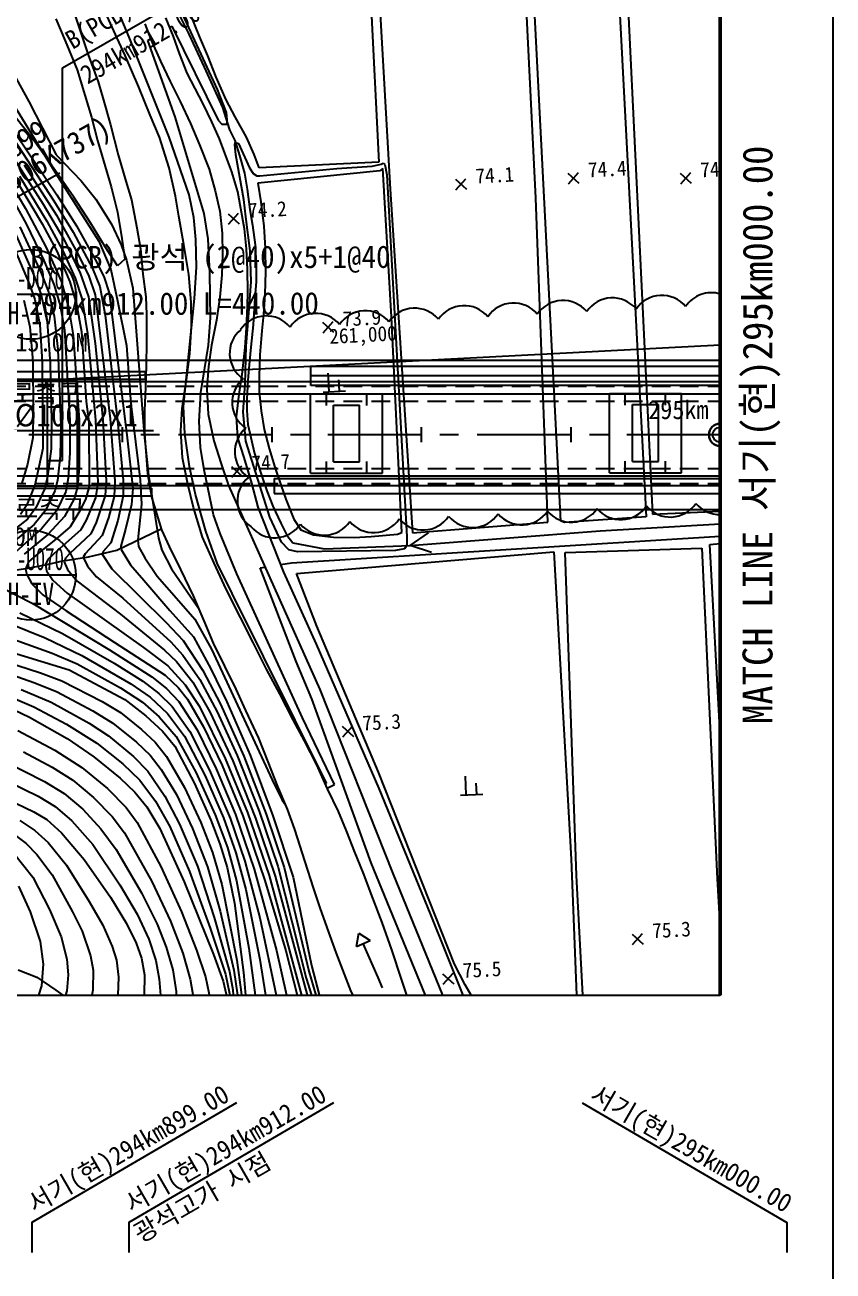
# Model space of a CAD drawing. Header units: millimetres. Extents: x 11366 to 12162, y 1103 to 1810.
# Drawn here: x 12053.8 to 12161.9, y 1362.4 to 1529.1 of the extents above; entities that cross this region are included whole.
import ezdxf
from ezdxf.enums import TextEntityAlignment as Align
from ezdxf.xclip import XClip

# ---------------------------------------------------------------- set-up
doc = ezdxf.new("R2010")
doc.units = ezdxf.units.MM
doc.header["$LTSCALE"] = 10
doc.header["$MEASUREMENT"] = 0
doc.header["$XCLIPFRAME"] = 2
for name, pattern in [('A-CENTR01', [2, 1.25, -0.25, 0.25, -0.25]), ('CENTER', [2, 1.25, -0.25, 0.25, -0.25]), ('HIDDEN', [0.375, 0.25, -0.125])]:
    doc.linetypes.add(name, pattern=pattern)
for name, color, linetype in [('TN-MACL', 6, 'A-CENTR01'), ('TZ-BASE', 253, 'Continuous'), ('TZ-CABL', 4, 'Continuous'), ('TZ-LEAL', 1, 'Continuous'), ('TZ-LEAT', 3, 'Continuous')]:
    doc.layers.add(name, color=color, linetype=linetype)
doc.layers.add('TX-PAPR', color=2, linetype='Continuous', plot=False)
doc.styles.add('GHS', font='GulimChe.ttf')
doc.styles.add('GR', font='GulimChe.ttf')
doc.styles.add('HANA', font='GulimChe.ttf')
doc.styles.get("Standard").update_dxf_attribs({"font": 'GulimChe.ttf'})
doc.styles.add('굴림체', font='GulimChe.ttf')
doc.linetypes.add('ZIGZAG', pattern='A,0.0001,-0.2,[131,ltypeshp.shx,S=0.2,R=0,X=-0.2,Y=0],-0.4,[131,ltypeshp.shx,S=0.2,R=180,X=0.2,Y=0],-0.2', length=0.8001)
doc.dimstyles.get("Standard").update_dxf_attribs({"dimtxt": 0.18, "dimasz": 0.18, "dimexe": 0.18, "dimexo": 0.0625, "dimgap": 0.09, "dimtad": 0, "dimtih": 1, "dimtoh": 1, "dimdec": 4, "dimzin": 0, "dimdsep": 46, "dimtxsty": 'Standard', "dimcen": 0.09, "dimadec": 0, "dimazin": 0, "dimtfac": 1, "dimtdec": 4, "dimtofl": 0, "dimtmove": 0, "dimatfit": 3, "dimfxl": 0, "dimtolj": 1, "dimtzin": 0, "dimarcsym": 0})

# ---------------------------------------------------------------- blocks, each defined once
blk = doc.blocks.new('JD-FFCG5FXDGD4XFS')
at = {"layer": 'TZ-BASE'}
for p, q in [((675.34, 31.64, 73.86), (672.52, 88.68, 73.86)), ((678.69, -11.54, 73.99), (673.48, 88.75, 73.99)), ((684.86, 89.2, 73.99), (690.09, -11, 73.99)), ((686.12, 89.52, 73.99), (690.92, -10.63, 73.99)), ((651.77, 86.87, 73.74), (654.32, 36.48, 73.74)), ((652.75, 88.03, 73.86), (655.83, 32.85, 73.86)), ((612, 49.09), (653.67, 73.15)), ((593.22, 70.36, 73), (607.51, 44.61, 73)), ((590.71, 62.18, 76), (610.85, 31.31, 76)), ((619.32, 53.05, 66.03), (617.29, 57.47, 66.03)), ((620.93, 53.2, 73), (618.91, 57.98, 73)), ((632.74, 46.22, 74), (627.8, 56.89, 74)), ((611.09, 55.64, 72.16), (612.36, 52.7, 72.16)), ((613.64, 56.2, 74.94), (615.45, 50.85, 74.94)), ((626.85, 53.28, 74.61), (625.83, 55.79, 74.61)), ((627.57, 56.27), (628.9, 53.59)), ((630.39, 53.18, 73.74), (629.13, 56.29, 73.74)), ((623.01, 55, 76.87), (623.82, 52.91, 76.87)), ((626.34, 54.53, 74), (626.61, 54.69, 74)), ((626.61, 54.69, 74), (632.82, 42.08, 74)), ((628.9, 53.59), (630.97, 49.18)), ((600.6, 52.08, 74), (611, 35.11, 74)), ((612.36, 52.7, 72.16), (613.97, 48.82, 72.16)), ((620.4, 50.77, 66.03), (619.32, 53.05, 66.03)), ((626.26, 39.82, 73), (620.93, 53.2, 73)), ((623.41, 52.76, 74), (623.79, 52.99, 74)), ((627.06, 42.56, 74), (623.41, 52.76, 74)), ((623.82, 52.91, 76.87), (625.11, 50.01, 76.87)), ((627.64, 51, 74.61), (626.85, 53.28, 74.61)), ((631.45, 50.69, 73.74), (630.39, 53.18, 73.74)), ((615.45, 50.85, 74.94), (616.79, 47.21, 74.94)), ((622.21, 46.5, 66.03), (620.4, 50.77, 66.03)), ((628.69, 48.39, 74.61), (627.64, 51, 74.61)), ((632.55, 47.83, 73.74), (631.45, 50.69, 73.74)), ((600.04, 48.67, 75), (611.22, 32.11, 75)), ((612, 0), (612, 49.09)), ((613.97, 48.82, 72.16), (615.86, 42.5, 72.16)), ((625.11, 50.01, 76.87), (626.39, 47.25, 76.87)), ((630.83, 44.27, 74.61), (628.69, 48.39, 74.61)), ((630.97, 49.18), (632.28, 46.24)), ((616.79, 47.21, 74.94), (617.5, 44.78, 74.94)), ((626.39, 47.25, 76.87), (627.76, 44.58, 76.87)), ((633.92, 44.81, 73.74), (632.55, 47.83, 73.74)), ((623.74, 42.75, 66.03), (622.21, 46.5, 66.03)), ((632.28, 46.24), (633.4, 43.81)), ((633.96, 43.13, 74), (632.74, 46.22, 74)), ((607.51, 44.61, 73), (611.14, 37.48, 73)), ((617.5, 44.78, 74.94), (618.41, 41.46, 74.94)), ((627.76, 44.58, 76.87), (629.11, 41.65, 76.87)), ((631.99, 41.88, 74.61), (630.83, 44.27, 74.61)), ((633.4, 43.81), (634.33, 40.81)), ((635.08, 42.55, 73.74), (633.92, 44.81, 73.74)), ((608.09, 39.49, 72.16), (605.85, 42.33, 72.16)), ((615.86, 42.5, 72.16), (616.67, 39.39, 72.16)), ((624.99, 39.81, 66.03), (623.74, 42.75, 66.03)), ((630.95, 29.63, 74), (627.06, 42.56, 74)), ((632.99, 39.62, 74.61), (631.99, 41.88, 74.61)), ((632.82, 42.08, 74), (633.34, 41.55, 74)), ((634.01, 42.15, 74), (633.96, 43.13, 74)), ((633.97, 41.58, 74), (634.03, 41.8, 74)), ((634.03, 41.8, 74), (634.01, 42.15, 74)), ((636.61, 39.81, 73.74), (635.08, 42.55, 73.74)), ((618.41, 41.46, 74.94), (619.47, 37.44, 74.94)), ((629.11, 41.65, 76.87), (630.35, 38.79, 76.87)), ((633.34, 41.55, 74), (633.69, 41.57, 74)), ((633.69, 41.57, 74), (633.97, 41.58, 74)), ((634.33, 40.81), (635.06, 39.38)), ((603.94, 39.42, 78), (609.41, 30.87, 78)), ((611.06, 35.33, 72.16), (608.09, 39.49, 72.16)), ((616.67, 39.39, 72.16), (618.5, 33.17, 72.16)), ((626.27, 35.7, 66.03), (624.99, 39.81, 66.03)), ((628.94, 32.1, 73), (626.26, 39.82, 73)), ((630.35, 38.79, 76.87), (631.62, 35.54, 76.87)), ((633.73, 37.68, 74.61), (632.99, 39.62, 74.61)), ((635.05, 38.82, 74), (635.12, 39.13, 74)), ((635.17, 37.45, 74), (635.05, 38.82, 74)), ((635.06, 39.38), (635.7, 37.39)), ((635.12, 39.13, 74), (635.53, 38.99, 74)), ((635.53, 38.99, 74), (637.04, 35.7, 74)), ((637.63, 37.49, 73.74), (636.61, 39.81, 73.74)), ((602.3, 38.21, 81), (607.04, 30.26, 81)), ((611.14, 37.48, 73), (614.51, 33.99, 73)), ((619.47, 37.44, 74.94), (620.47, 33.94, 74.94)), ((634.67, 35.19, 74.61), (633.73, 37.68, 74.61)), ((636.26, 31.48, 74), (635.17, 37.45, 74)), ((635.7, 37.39), (636.33, 35.02)), ((638.32, 35.73, 73.74), (637.63, 37.49, 73.74)), ((604.86, 35.63, 80), (609.29, 28.22, 80)), ((606.89, 36.11, 77), (611.19, 29.39, 77)), ((611, 35.11, 74), (616.85, 25.91, 74)), ((613.5, 31.78, 72.16), (611.06, 35.33, 72.16)), ((627.14, 31.93, 66.03), (626.27, 35.7, 66.03)), ((631.62, 35.54, 76.87), (632.43, 32.64, 76.87)), ((635.44, 32.49, 74.61), (634.67, 35.19, 74.61)), ((636.33, 35.02), (636.7, 32.87)), ((637.04, 35.7, 74), (637.49, 34.97, 74)), ((654.44, 35.32, 73.74), (638.13, 33.68, 73.74)), ((654.32, 36.48, 73.74), (638.32, 35.73, 73.74)), ((638.4, 34.67, 74), (648.69, 35.61, 74)), ((648.69, 35.61, 74), (653.45, 35.92, 74)), ((653.45, 35.92, 74), (654.63, 36.2, 74)), ((654.84, 35.65, 73.74), (654.44, 35.32, 73.74)), ((654.63, 36.2, 74), (654.9, 36.35, 74)), ((656.03, 15.79, 73.74), (654.84, 35.65, 73.74)), ((654.9, 36.35, 74), (655.12, 36.15, 74)), ((655.12, 36.15, 74), (655.41, 34.76, 74)), ((679.69, 33.59, 74.37), (681.02, 35.08, 74.37)), ((694.72, 33.59, 74.37), (696.05, 35.08, 74.37)), ((603.53, 34.71, 82), (607.12, 28.24, 82)), ((606.23, 34.61, 79), (609.91, 28.6, 79)), ((614.51, 33.99, 73), (616.45, 31.54, 73)), ((620.47, 33.94, 74.94), (621.22, 31.43, 74.94)), ((637.49, 34.97, 74), (637.98, 34.67, 74)), ((637.98, 34.67, 74), (638.4, 34.67, 74)), ((638.13, 33.68, 73.74), (638.52, 31.17, 73.74)), ((655.41, 34.76, 74), (658.07, -13.64, 74)), ((664.56, 34.19, 74.12), (666.05, 32.85, 74.12)), ((664.64, 32.78, 74.12), (665.98, 34.26, 74.12)), ((679.61, 35, 74.37), (681.1, 33.66, 74.37)), ((694.64, 35.01, 74.37), (696.13, 33.67, 74.37)), ((611.22, 32.11, 75), (613.89, 27.98, 75)), ((615.76, 28.38, 72.16), (613.5, 31.78, 72.16)), ((618.5, 33.17, 72.16), (619.35, 29.79, 72.16)), ((627.56, 29.24, 66.03), (627.14, 31.93, 66.03)), ((629.55, 29.06, 73), (628.94, 32.1, 73)), ((632.43, 32.64, 76.87), (633.03, 29.92, 76.87)), ((636.33, 27.56, 74.61), (635.44, 32.49, 74.61)), ((636.7, 32.87), (637.07, 30.15)), ((655.83, 32.85, 73.86), (658.81, -13.12, 73.86)), ((607.04, 30.26, 81), (609.8, 25.08, 81)), ((609.41, 30.87, 78), (612.16, 26.17, 78)), ((610.85, 31.31, 76), (613.44, 27.13, 76)), ((616.45, 31.54, 73), (618.55, 28.16, 73)), ((621.22, 31.43, 74.94), (621.94, 27.7, 74.94)), ((636.52, 29.14, 74), (636.26, 31.48, 74)), ((637.07, 30.15), (637.43, 28.06)), ((638.52, 31.17, 73.74), (638.92, 27.91, 73.74)), ((676.93, -11.69, 73.86), (675.34, 31.64, 73.86)), ((609.91, 28.6, 79), (612.04, 24.63, 79)), ((611.19, 29.39, 77), (614.07, 24.21, 77)), ((617.73, 25.17, 72.16), (615.76, 28.38, 72.16)), ((619.35, 29.79, 72.16), (619.93, 26.27, 72.16)), ((628.22, 25.48, 66.03), (627.56, 29.24, 66.03)), ((629.85, 26.13, 73), (629.55, 29.06, 73)), ((631.47, 26.2, 74), (630.95, 29.63, 74)), ((633.03, 29.92, 76.87), (633.38, 26.96, 76.87)), ((634.15, 29.58, 74.24), (635.64, 28.24, 74.24)), ((634.23, 28.16, 74.24), (635.57, 29.65, 74.24)), ((637.11, 24.6, 74), (636.52, 29.14, 74)), ((604.31, 27.81, 85), (607.59, 20.09, 85)), ((605.21, 27.97, 84), (608.02, 21.66, 84)), ((606.3, 27.83, 83), (609.18, 21.54, 83)), ((607.12, 28.24, 82), (609.51, 23.33, 82)), ((609.29, 28.22, 80), (611.22, 24.55, 80)), ((613.44, 27.13, 76), (616.03, 22.23, 76)), ((613.89, 27.98, 75), (616.61, 23.05, 75)), ((618.55, 28.16, 73), (619.87, 25.41, 73)), ((621.94, 27.7, 74.94), (622.42, 24.86, 74.94)), ((633.38, 26.96, 76.87), (633.39, 24.14, 76.87)), ((636.62, 24.87, 74.61), (636.33, 27.56, 74.61)), ((637.43, 28.06), (637.76, 25.43)), ((638.92, 27.91, 73.74), (639.13, 24.97, 73.74)), ((609.8, 25.08, 81), (611.8, 20.54, 81)), ((612.16, 26.17, 78), (614.37, 21.63, 78)), ((616.85, 25.91, 74), (618.45, 22.12, 74)), ((619.35, 22.6, 72.16), (617.73, 25.17, 72.16)), ((619.87, 25.41, 73), (620.58, 23.37, 73)), ((619.93, 26.27, 72.16), (620.33, 23.49, 72.16)), ((628.89, 21.46, 66.03), (628.22, 25.48, 66.03)), ((629.93, 22.42, 73), (629.85, 26.13, 73)), ((631.73, 21.64, 74), (631.47, 26.2, 74)), ((637.76, 25.43), (637.9, 22.67)), ((611.22, 24.55, 80), (612.96, 20.47, 80)), ((612.04, 24.63, 79), (613.7, 20.94, 79)), ((614.07, 24.21, 77), (615.51, 21.21, 77)), ((620.33, 23.49, 72.16), (619.35, 22.6, 72.16)), ((620.58, 23.37, 73), (621.43, 19.62, 73)), ((622.42, 24.86, 74.94), (622.77, 21.5, 74.94)), ((633.39, 24.14, 76.87), (633.32, 21.4, 76.87)), ((636.74, 22.13, 74.61), (636.62, 24.87, 74.61)), ((637.25, 20.47, 74), (637.11, 24.6, 74)), ((639.13, 24.97, 73.74), (639.15, 21.84, 73.74)), ((609.51, 23.33, 82), (610.89, 20.04, 82)), ((616.03, 22.23, 76), (616.99, 19.86, 76)), ((616.61, 23.05, 75), (617.58, 21.03, 75)), ((618.45, 22.12, 74), (619.38, 17.94, 74)), ((629.64, 18.22, 73), (629.93, 22.42, 73)), ((636.79, 19.14, 74.61), (636.74, 22.13, 74.61)), ((637.9, 22.67), (637.89, 20.49)), ((639.15, 21.84, 73.74), (639.07, 18.79, 73.74)), ((607.59, 20.09, 85), (608.3, 18.12, 85)), ((608.02, 21.66, 84), (609.11, 18.88, 84)), ((609.18, 21.54, 83), (610.16, 19, 83)), ((610.89, 20.04, 82), (611.69, 17.29, 82)), ((611.8, 20.54, 81), (612.82, 17.09, 81)), ((612.96, 20.47, 80), (613.86, 17.46, 80)), ((613.7, 20.94, 79), (614.59, 18.24, 79)), ((614.37, 21.63, 78), (615.48, 18.48, 78)), ((615.51, 21.21, 77), (616.37, 18.72, 77)), ((617.58, 21.03, 75), (618.26, 19.01, 75)), ((622.77, 21.5, 74.94), (623.13, 18.46, 74.94)), ((629.22, 17.75, 66.03), (628.89, 21.46, 66.03)), ((631.8, 15.65, 74), (631.73, 21.64, 74)), ((633.32, 21.4, 76.87), (633.03, 18.4, 76.87)), ((636.87, 15.74, 74), (637.25, 20.47, 74)), ((637.89, 20.49), (637.74, 18.32)), ((609.11, 18.88, 84), (609.95, 15.12, 84)), ((610.16, 19, 83), (610.9, 15.87, 83)), ((615.48, 18.48, 78), (616.38, 12.22, 78)), ((616.37, 18.72, 77), (618.36, 2.13, 77)), ((616.99, 19.86, 76), (617.72, 16.02, 76)), ((618.26, 19.01, 75), (620.63, -0.41, 75)), ((621.43, 19.62, 73), (622.94, 0.03, 73)), ((623.13, 18.46, 74.94), (623.25, 16.09, 74.94)), ((633.03, 18.4, 76.87), (632.6, 15.33, 76.87)), ((636.77, 17.26, 74.61), (636.79, 19.14, 74.61)), ((639.07, 18.79, 73.74), (638.88, 16.12, 73.74)), ((606.82, 18.03, 86), (607.61, 14.44, 86)), ((608.3, 18.12, 85), (608.97, 14.69, 85)), ((611.69, 17.29, 82), (612.26, 14.05, 82)), ((612.82, 17.09, 81), (613.42, 13.35, 81)), ((613.86, 17.46, 80), (614.53, 13.77, 80)), ((614.59, 18.24, 79), (615.34, 13.54, 79)), ((619.38, 17.94, 74), (620.57, 11.93, 74)), ((628.2, 3.8, 73), (629.64, 18.22, 73)), ((629.24, 14.56, 66.03), (629.22, 17.75, 66.03)), ((636.62, 14.31, 74.61), (636.77, 17.26, 74.61)), ((637.74, 18.32), (637.51, 14.73)), ((609.95, 15.12, 84), (610.36, 9.52, 84)), ((610.9, 15.87, 83), (611.37, 11.41, 83)), ((617.72, 16.02, 76), (619.36, 1.92, 76)), ((623.25, 16.09, 74.94), (623.25, 12.42, 74.94)), ((631.54, 11.99, 74), (631.8, 15.65, 74)), ((632.6, 15.33, 76.87), (631.94, 11.99, 76.87)), ((636.58, 11.86, 74), (636.87, 15.74, 74)), ((638.88, 16.12, 73.74), (638.68, 13.9, 73.74)), ((646.78, 15.07, 73.89), (648.27, 13.73, 73.89)), ((646.86, 13.66, 73.89), (648.2, 15.14, 73.89)), ((657.42, -13.06, 73.74), (656.03, 15.79, 73.74)), ((607.61, 14.44, 86), (608.04, 9.79, 86)), ((608.97, 14.69, 85), (609.28, 9.76, 85)), ((612.26, 14.05, 82), (612.99, 1.93, 82)), ((613.42, 13.35, 81), (614.21, 1.94, 81)), ((614.53, 13.77, 80), (615.17, 4.46, 80)), ((615.34, 13.54, 79), (616.42, 1.94, 79)), ((629.02, 10.83, 66.03), (629.24, 14.56, 66.03)), ((636.42, 11.66, 74.61), (636.62, 14.31, 74.61)), ((637.51, 14.73), (637.2, 11.72)), ((638.68, 13.9, 73.74), (638.41, 10.69, 73.74)), ((280, -9.9), (700, 12.04)), ((616.38, 12.22, 78), (617.39, 2.04, 78)), ((620.57, 11.93, 74), (621.15, 4.12, 74)), ((623.25, 12.42, 74.94), (623.21, 9.23, 74.94)), ((630.52, 5.66, 74), (631.54, 11.99, 74)), ((631.94, 11.99, 76.87), (631.55, 9.13, 76.87)), ((636.42, 6.79, 74), (636.58, 11.86, 74)), ((637.2, 11.72), (636.98, 9.36)), ((611.37, 11.41, 83), (611.78, 1.22, 83)), ((628.6, 7.33, 66.03), (629.02, 10.83, 66.03)), ((636.04, 8.05, 74.61), (636.42, 11.66, 74.61)), ((638.41, 10.69, 73.74), (638.3, 7.79, 73.74)), ((593.24, 8.45), (623.11, 8.45)), ((598.63, 10), (700, 10)), ((598.63, 10), (700, 10)), ((608.04, 9.79, 86), (608.09, 3.17, 86)), ((609.28, 9.76, 85), (609.35, -1.83, 85)), ((610.36, 9.52, 84), (610.55, 1.92, 84)), ((623.21, 9.23, 74.94), (623.11, 6.33, 74.94)), ((623.11, 7.45), (623.11, 8.45)), ((631.55, 9.13, 76.87), (631.32, 6.14, 76.87)), ((636.98, 9.36), (636.81, 7.31)), ((645.24, 6.61), (645.24, 9.14)), ((700, 9.14), (645.24, 9.14)), ((560, 7.44), (623.11, 7.45)), ((600.2, 7.16), (614, 7.16)), ((610, -6.84), (610, 7.16)), ((614, -6.84), (614, 7.16)), ((614.06, 7.14), (700, 7.15)), ((628, 3.53, 66.03), (628.6, 7.33, 66.03)), ((635.65, 5.44, 74.61), (636.04, 8.05, 74.61)), ((636.19, 3.06, 74), (636.42, 6.79, 74)), ((636.81, 7.31), (636.65, 4.76)), ((638.3, 7.79, 73.74), (638.3, 5.73, 73.74)), ((700, 7.87), (645.24, 7.87)), ((647.67, 5.76, 73.66), (647.54, 8.26, 73.66)), ((649.07, 5.84, 73.66), (648.99, 7.33, 73.66)), ((623.11, 6.33, 74.94), (622.99, 3.26, 74.94)), ((630.29, 1.77, 74), (630.52, 5.66, 74)), ((631.32, 6.14, 76.87), (631.51, 2.77, 76.87)), ((635.28, 2.39, 74.61), (635.65, 5.44, 74.61)), ((638.3, 5.73, 73.74), (638.59, 3.2, 73.74)), ((645.2, 5.46), (654.8, 5.46)), ((645.2, -5.14), (645.2, 5.46)), ((700, 6.61), (645.24, 6.61)), ((646.87, 5.72, 73.66), (649.87, 5.88, 73.66)), ((647.3, 3.91), (647.3, 5.46)), ((652.7, 3.91), (652.7, 5.46)), ((654.8, -5.14), (654.8, 5.46)), ((685.2, -5.07), (685.2, 5.53)), ((685.2, 5.53), (694.8, 5.53)), ((687.3, 3.98), (687.3, 5.53)), ((692.7, 3.98), (692.7, 5.53)), ((694.8, -5.07), (694.8, 5.53)), ((610, 3.76), (612, 3.76)), ((612, -3.44), (612, 3.76)), ((615.17, 4.46, 80), (615.51, 1.74, 80)), ((621.15, 4.12, 74), (622.39, -6.02, 74)), ((627.82, 0.55, 66.03), (628, 3.53, 66.03)), ((628.38, 0.13, 73), (628.2, 3.8, 73)), ((636.65, 4.76), (636.65, 3.27)), ((648.25, 3.96), (651.75, 3.96)), ((648.25, -3.64), (648.25, 3.96)), ((651.75, -3.64), (651.75, 3.96)), ((688.25, -3.57), (688.25, 4.03)), ((688.25, 4.03), (691.75, 4.03)), ((691.75, -3.57), (691.75, 4.03)), ((608.09, 3.17, 86), (608.01, -0.4, 86)), ((610.55, 1.92, 84), (610.47, -1.89, 84)), ((612.99, 1.93, 82), (612.99, -2.43, 82)), ((614.21, 1.94, 81), (614.21, -4.38, 81)), ((615.51, 1.74, 80), (615.57, -6.92, 80)), ((616.42, 1.94, 79), (616.71, -6.48, 79)), ((617.39, 2.04, 78), (617.85, -6.2, 78)), ((618.36, 2.13, 77), (618.99, -6.14, 77)), ((619.36, 1.92, 76), (620.13, -6.08, 76)), ((622.99, 3.26, 74.94), (622.99, 0.11, 74.94)), ((630.47, -1.71, 74), (630.29, 1.77, 74)), ((631.51, 2.77, 76.87), (632.23, -0.8, 76.87)), ((635.47, -0.42, 74.61), (635.28, 2.39, 74.61)), ((636.54, -0.86, 74), (636.19, 3.06, 74)), ((636.65, 3.27), (636.81, 1.38)), ((638.59, 3.2, 73.74), (638.99, 0.72, 73.74)), ((611.78, 1.22, 83), (611.68, -2.8, 83)), ((620, 1), (620, -1)), ((620, 1), (620, -1)), ((622.94, 0.03, 73), (623.51, -5.41, 73)), ((622.99, 0.11, 74.94), (623.38, -5.18, 74.94)), ((628.07, -3.08, 66.03), (627.82, 0.55, 66.03)), ((628.99, -4.25, 73), (628.38, 0.13, 73)), ((636.81, 1.38), (637.71, -2.5)), ((638.99, 0.72, 73.74), (639.65, -1.85, 73.74)), ((640, 1), (640, -1)), ((660, 1), (660, -1)), ((680, 1), (680, -1)), ((700, 1), (700, -1)), ((700, 1), (700, -1)), ((608.01, -0.4, 86), (607.32, -3.94, 86)), ((620.63, -0.41, 75), (621.4, -7.18, 75)), ((632.23, -0.8, 76.87), (633.21, -3.87, 76.87)), ((636.32, -3.06, 74.61), (635.47, -0.42, 74.61)), ((639.74, -11.02, 74), (636.54, -0.86, 74)), ((609.35, -1.83, 85), (608.32, -6.73, 85)), ((610.47, -1.89, 84), (609.99, -5.56, 84)), ((611.68, -2.8, 83), (611.31, -6.1, 83)), ((612.99, -2.43, 82), (612.76, -5.79, 82)), ((628.75, -6.63, 66.03), (628.07, -3.08, 66.03)), ((630.97, -4.67, 74), (630.47, -1.71, 74)), ((637.31, -6.46, 74.61), (636.32, -3.06, 74.61)), ((637.71, -2.5), (638.58, -5.25)), ((639.65, -1.85, 73.74), (640.4, -4.34, 73.74)), ((607.32, -3.94, 86), (606.54, -6.49, 86)), ((610, -3.44), (612, -3.44)), ((614.21, -4.38, 81), (614.01, -6.97, 81)), ((629.78, -8, 73), (628.99, -4.25, 73)), ((632.21, -10.73, 74), (630.97, -4.67, 74)), ((633.21, -3.87, 76.87), (634.2, -6.79, 76.87)), ((634.6, -4.23, 74.7), (636.09, -5.57, 74.7)), ((634.67, -5.65, 74.7), (636.01, -4.16, 74.7)), ((640.4, -4.34, 73.74), (641.25, -6.85, 73.74)), ((647.3, -5.14), (647.3, -3.59)), ((648.25, -3.64), (651.75, -3.64)), ((652.7, -5.14), (652.7, -3.59)), ((687.3, -5.07), (687.3, -3.52)), ((688.25, -3.57), (691.75, -3.57)), ((692.7, -5.07), (692.7, -3.52)), ((609.99, -5.56, 84), (609.62, -7.19, 84)), ((611.31, -6.1, 83), (610.98, -7.52, 83)), ((612.76, -5.79, 82), (612.43, -7.59, 82)), ((616.71, -6.48, 79), (616.41, -8.43, 79)), ((617.85, -6.2, 78), (617.72, -8.14, 78)), ((618.99, -6.14, 77), (618.92, -8.25, 77)), ((620.13, -6.08, 76), (620.13, -8.15, 76)), ((622.39, -6.02, 74), (622.56, -9.27, 74)), ((623.38, -5.18, 74.94), (623.94, -8.47, 74.94)), ((623.51, -5.41, 73), (624.86, -13.83, 73)), ((629.54, -9.73, 66.03), (628.75, -6.63, 66.03)), ((638.18, -9.69, 74.61), (637.31, -6.46, 74.61)), ((638.58, -5.25), (639.34, -7.49)), ((640.31, -5.85), (700, -5.85)), ((640.31, -5.85), (640.31, -7.85)), ((645.2, -5.14), (654.8, -5.14)), ((685.2, -5.07), (694.8, -5.07)), ((500, -7.16), (623.92, -7.15)), ((591.69, -8.15), (623.92, -8.15)), ((600.2, -6.84), (614, -6.84)), ((608.32, -6.73, 85), (607.19, -9.48, 85)), ((609.62, -7.19, 84), (608.43, -9.79, 84)), ((610.98, -7.52, 83), (609.73, -10.12, 83)), ((612.43, -7.59, 82), (611.2, -10.19, 82)), ((614.01, -6.97, 81), (613.57, -8.55, 81)), ((700, -6.85), (614.03, -6.85)), ((615.57, -6.92, 80), (615.09, -8.64, 80)), ((617.72, -8.14, 78), (616.49, -11.75, 78)), ((618.92, -8.25, 77), (618.14, -11.12, 77)), ((620.13, -8.15, 76), (619.39, -11.45, 76)), ((621.4, -7.18, 75), (621.23, -9.32, 75)), ((623.92, -7.15), (623.92, -8.15)), ((631.16, -12.88, 73), (629.78, -8, 73)), ((634.2, -6.79, 76.87), (646.42, -34.07, 76.87)), ((639.34, -7.49), (640.15, -9.56)), ((640.31, -7.85), (700, -7.85)), ((641.25, -6.85, 73.74), (641.89, -8.63, 73.74)), ((598.24, -10), (700, -10)), ((598.24, -10), (700, -10)), ((607.19, -9.48, 85), (606.4, -10.66, 85)), ((608.43, -9.79, 84), (607.3, -11.31, 84)), ((613.57, -8.55, 81), (612.29, -10.92, 81)), ((615.09, -8.64, 80), (614.19, -10.39, 80)), ((616.41, -8.43, 79), (615.15, -11.41, 79)), ((621.23, -9.32, 75), (620.41, -12.62, 75)), ((622.56, -9.27, 74), (622.1, -14.05, 74)), ((623.94, -8.47, 74.94), (625.25, -12.72, 74.94)), ((630.72, -13.69, 66.03), (629.54, -9.73, 66.03)), ((641.63, -18.4, 74.61), (638.18, -9.69, 74.61)), ((640.15, -9.56), (641.19, -11.84)), ((641.89, -8.63, 73.74), (642.93, -11.28, 73.74)), ((607.3, -11.31, 84), (604.48, -13.5, 84)), ((609.73, -10.12, 83), (608.19, -12.02, 83)), ((611.2, -10.19, 82), (609.21, -12.59, 82)), ((612.29, -10.92, 81), (610.06, -13.36, 81)), ((614.19, -10.39, 80), (613.01, -12.3, 80)), ((615.15, -11.41, 79), (614.43, -12.75, 79)), ((618.14, -11.12, 77), (617.31, -13.48, 77)), ((619.39, -11.45, 76), (618.46, -14.46, 76)), ((633.08, -13.21, 74), (632.21, -10.73, 74)), ((641.32, -14.38, 74), (639.74, -11.02, 74)), ((642.93, -11.28, 73.74), (643.87, -12.71, 73.74)), ((679.15, -11.73, 73.99), (678.69, -11.54, 73.99)), ((690.09, -11, 73.99), (679.15, -11.73, 73.99)), ((690.92, -10.63, 73.99), (700, -10.2, 73.99)), ((608.19, -12.02, 83), (605.04, -14.68, 83)), ((609.21, -12.59, 82), (605.76, -15.68, 82)), ((614.43, -12.75, 79), (610.82, -15.92, 79)), ((613.01, -12.3, 80), (611.11, -13.96, 80)), ((615.79, -13.27, 78), (612.97, -15.87, 78)), ((616.49, -11.75, 78), (615.79, -13.27, 78)), ((619.26, -15.44, 72.35), (625.21, -12.6, 72.35)), ((620.41, -12.62, 75), (619.82, -14.92, 75)), ((625.25, -12.72, 74.94), (626.27, -14.94, 74.94)), ((632.69, -17.17, 73), (631.16, -12.88, 73)), ((635.34, -18.61, 74), (633.08, -13.21, 74)), ((641.19, -11.84), (642, -13.42)), ((643.87, -12.71, 73.74), (645.57, -13.38, 73.74)), ((653.28, -13.62, 73.74), (656.82, -13.29, 73.74)), ((656.82, -13.29, 73.74), (657.42, -13.06, 73.74)), ((658.52, -14.82), (683.92, -12.83)), ((658.52, -14.82), (660.97, -13.1)), ((658.81, -13.12, 73.86), (676.93, -11.69, 73.86)), ((683.92, -12.83), (700, -11.9)), ((610.06, -13.36, 81), (606.87, -15.99, 81)), ((611.11, -13.96, 80), (609.07, -15.63, 80)), ((617.31, -13.48, 77), (615.02, -15.93, 77)), ((618.46, -14.46, 76), (617.46, -15.61, 76)), ((619.82, -14.92, 75), (619.84, -15.35, 75)), ((622.1, -14.05, 74), (622.15, -14.93, 74)), ((622.15, -14.93, 74), (623.02, -16.47, 74)), ((624.86, -13.83, 73), (625.29, -15.45, 73)), ((626.27, -14.94, 74.94), (627.78, -18.03, 74.94)), ((632.28, -17.17, 66.03), (630.72, -13.69, 66.03)), ((642.28, -15.38, 74), (641.32, -14.38, 74)), ((642, -13.42), (642.83, -14.46)), ((642.64, -17.12, 75), (700, -13.57, 75)), ((642.83, -14.46), (647.04, -15.24)), ((645.57, -13.38, 73.74), (648.26, -13.69, 73.74)), ((647.04, -15.24), (658.52, -14.82)), ((648.26, -13.69, 73.74), (651.02, -13.73, 73.74)), ((651.02, -13.73, 73.74), (653.28, -13.62, 73.74)), ((658.06, -14.77, 74), (657.74, -15.28, 74)), ((658.07, -13.64, 74), (658.06, -14.77, 74)), ((661.37, -15.76), (658.52, -14.82)), ((698.61, -14.67, 75.15), (700, -14.56, 75.15)), ((700, -40.11, 75.15), (698.61, -14.67, 75.15)), ((609.07, -15.63, 80), (607.44, -16.99, 80)), ((610.82, -15.92, 79), (610.02, -16.71, 79)), ((611.84, -16.93, 72.35), (615.47, -16.31, 72.35)), ((612.38, -16.52, 78), (612.23, -17.02, 78)), ((612.97, -15.87, 78), (612.38, -16.52, 78)), ((615.02, -15.93, 77), (614.77, -16.39, 77)), ((614.77, -16.39, 77), (615.35, -17.57, 77)), ((615.47, -16.31, 72.35), (619.26, -15.44, 72.35)), ((617.46, -15.61, 76), (617.31, -15.96, 76)), ((617.31, -15.96, 76), (618.62, -17.94, 76)), ((619.84, -15.35, 75), (621.09, -17.41, 75)), ((623.02, -16.47, 74), (624.65, -18.94, 74)), ((625.29, -15.45, 73), (626.57, -17.93, 73)), ((643.42, -15.67, 74), (642.28, -15.38, 74)), ((643.31, -18.54, 74.8), (677.74, -15.65, 74.8)), ((656.55, -15.48, 74), (643.42, -15.67, 74)), ((657.74, -15.28, 74), (656.55, -15.48, 74)), ((677.74, -15.65, 74.8), (680.07, -56.8, 74.8)), ((679.25, -15.77, 75.15), (697.53, -15.17, 75.15)), ((680.78, -58.97, 75.15), (679.25, -15.77, 75.15)), ((697.53, -15.17, 75.15), (699.58, -59.42, 75.15)), ((603.15, -18.47, 72.35), (607.34, -17.83, 72.35)), ((607.44, -16.99, 80), (607.07, -18, 80)), ((607.07, -18, 80), (607.25, -18.7, 80)), ((607.34, -17.83, 72.35), (609.93, -17.35, 72.35)), ((610.02, -16.71, 79), (609.72, -17.35, 79)), ((609.72, -17.35, 79), (609.87, -18.2, 79)), ((609.87, -18.2, 79), (610.69, -19.44, 79)), ((609.93, -17.35, 72.35), (611.84, -16.93, 72.35)), ((612.23, -17.02, 78), (612.68, -18.03, 78)), ((612.68, -18.03, 78), (613.97, -19.57, 78)), ((615.35, -17.57, 77), (616.53, -18.99, 77)), ((618.62, -17.94, 76), (625.86, -25.13, 76)), ((621.09, -17.41, 75), (622.9, -19.45, 75)), ((626.57, -17.93, 73), (630.21, -23.21, 73)), ((627.78, -18.03, 74.94), (629.5, -21.53, 74.94)), ((633.9, -20.64, 66.03), (632.28, -17.17, 66.03)), ((634.68, -21.24, 73), (632.69, -17.17, 73)), ((638.43, -17.81, 75), (639.09, -17.7, 75)), ((643.26, -30.33, 75), (638.43, -17.81, 75)), ((641.22, -17.35, 75), (642.64, -17.12, 75)), ((607.25, -18.7, 80), (607.88, -19.95, 80)), ((607.88, -19.95, 80), (609.38, -21.43, 80)), ((610.69, -19.44, 79), (612.63, -21.21, 79)), ((613.97, -19.57, 78), (619.77, -24.01, 78)), ((616.53, -18.99, 77), (620.06, -21.86, 77)), ((622.9, -19.45, 75), (626.37, -23.52, 75)), ((624.65, -18.94, 74), (627.55, -22.22, 74)), ((644.09, -37.89, 74), (635.34, -18.61, 74)), ((645.98, -28.03, 74.61), (641.63, -18.4, 74.61)), ((646.05, -25.61, 74.8), (643.31, -18.54, 74.8)), ((603.75, -20.41, 81), (608.02, -22.58, 81)), ((609.38, -21.43, 80), (612.47, -23.54, 80)), ((612.63, -21.21, 79), (622.82, -28.47, 79)), ((629.5, -21.53, 74.94), (630.91, -24.89, 74.94)), ((635.83, -24.45, 66.03), (633.9, -20.64, 66.03)), ((647.33, -46.63, 73), (634.68, -21.24, 73)), ((608.02, -22.58, 81), (618.29, -28.79, 81)), ((620.06, -21.86, 77), (626.48, -27.72, 77)), ((627.55, -22.22, 74), (629.7, -24.66, 74)), ((606.27, -23.81, 82), (611.99, -26.61, 82)), ((612.47, -23.54, 80), (618.93, -27.74, 80)), ((619.77, -24.01, 78), (625.66, -28.84, 78)), ((626.37, -23.52, 75), (629.54, -27.04, 75)), ((629.7, -24.66, 74), (631.94, -28.68, 74)), ((630.91, -24.89, 74.94), (632.18, -27.89, 74.94)), ((637.49, -27.79, 66.03), (635.83, -24.45, 66.03)), ((605.03, -25.3, 83), (609.67, -27.16, 83)), ((611.99, -26.61, 82), (618.9, -30.58, 82)), ((625.86, -25.13, 76), (628.13, -27.53, 76)), ((654.26, -45.13, 74.8), (646.05, -25.61, 74.8)), ((601.05, -27.82, 85), (612.88, -31.46, 85)), ((605.03, -27.2, 84), (610.62, -29.21, 84)), ((609.67, -27.16, 83), (614.58, -29.52, 83)), ((618.93, -27.74, 80), (625.72, -32.17, 80)), ((626.48, -27.72, 77), (628.12, -29.48, 77)), ((628.13, -27.53, 76), (630.79, -31.56, 76)), ((629.54, -27.04, 75), (631.83, -31.31, 75)), ((632.18, -27.89, 74.94), (635.19, -34.03, 74.94)), ((639.29, -31.37, 66.03), (637.49, -27.79, 66.03)), ((654.37, -47.31, 74.61), (645.98, -28.03, 74.61)), ((599.49, -28.74, 86), (609.07, -31.87, 86)), ((610.62, -29.21, 84), (613.95, -30.64, 84)), ((614.58, -29.52, 83), (621.14, -33.32, 83)), ((618.29, -28.79, 81), (623.94, -32.4, 81)), ((622.82, -28.47, 79), (626.1, -30.93, 79)), ((625.66, -28.84, 78), (627.26, -30.33, 78)), ((628.12, -29.48, 77), (630.37, -32.75, 77)), ((631.94, -28.68, 74), (640.37, -46.84, 74)), ((600.29, -30.36, 87), (608.18, -33.15, 87)), ((612.88, -31.46, 85), (620.35, -35.42, 85)), ((613.95, -30.64, 84), (619.78, -33.85, 84)), ((618.9, -30.58, 82), (622.74, -32.98, 82)), ((626.1, -30.93, 79), (628.43, -33.45, 79)), ((627.26, -30.33, 78), (629.42, -33.11, 78)), ((630.79, -31.56, 76), (633.14, -36.03, 76)), ((631.83, -31.31, 75), (633.98, -35.74, 75)), ((641.09, -34.67, 66.03), (639.29, -31.37, 66.03)), ((645.37, -35.31, 75), (643.26, -30.33, 75)), ((608.18, -33.15, 87), (611.19, -34.34, 87)), ((609.07, -31.87, 86), (611.9, -32.92, 86)), ((611.9, -32.92, 86), (617.29, -35.71, 86)), ((621.14, -33.32, 83), (623.73, -35.13, 83)), ((622.74, -32.98, 82), (624.91, -34.6, 82)), ((623.94, -32.4, 81), (625.92, -33.95, 81)), ((625.72, -32.17, 80), (627.5, -33.85, 80)), ((629.42, -33.11, 78), (631.7, -37.06, 78)), ((630.37, -32.75, 77), (632.69, -37.09, 77)), ((603.69, -34.49, 89), (608.18, -36.42, 89)), ((606.47, -34.08, 88), (610.48, -35.77, 88)), ((611.19, -34.34, 87), (616.06, -36.94, 87)), ((619.78, -33.85, 84), (622.69, -35.78, 84)), ((624.91, -34.6, 82), (626.69, -36.35, 82)), ((625.92, -33.95, 81), (627.57, -35.69, 81)), ((627.5, -33.85, 80), (628.74, -35.38, 80)), ((628.43, -33.45, 79), (630.32, -36.35, 79)), ((635.19, -34.03, 74.94), (636.49, -36.87, 74.94)), ((642.86, -38.13, 66.03), (641.09, -34.67, 66.03)), ((646.42, -34.07, 76.87), (656.19, -58.71, 76.87)), ((603.33, -35.79, 90), (607.6, -37.8, 90)), ((608.18, -36.42, 89), (612.53, -38.73, 89)), ((610.48, -35.77, 88), (615.56, -38.59, 88)), ((617.29, -35.71, 86), (619.75, -37.18, 86)), ((620.35, -35.42, 85), (623.15, -37.62, 85)), ((622.69, -35.78, 84), (624.92, -37.72, 84)), ((623.73, -35.13, 83), (626.05, -37.29, 83)), ((626.69, -36.35, 82), (629.03, -39.69, 82)), ((627.57, -35.69, 81), (630, -39.47, 81)), ((628.74, -35.38, 80), (630.86, -39.09, 80)), ((630.32, -36.35, 79), (633.78, -43.3, 79)), ((633.14, -36.03, 76), (636.28, -43.02, 76)), ((633.98, -35.74, 75), (637.09, -42.87, 75)), ((653.31, -57.28, 75), (645.37, -35.31, 75)), ((607.6, -37.8, 90), (612.64, -40.65, 90)), ((616.06, -36.94, 87), (618.75, -38.57, 87)), ((619.75, -37.18, 86), (622.59, -39.45, 86)), ((623.15, -37.62, 85), (625.39, -39.66, 85)), ((624.92, -37.72, 84), (627.21, -40.39, 84)), ((626.05, -37.29, 83), (628.33, -40.33, 83)), ((631.7, -37.06, 78), (634.81, -43.64, 78)), ((632.69, -37.09, 77), (635.36, -42.91, 77)), ((636.49, -36.87, 74.94), (638.22, -40.6, 74.94)), ((644.37, -40.93, 66.03), (642.86, -38.13, 66.03)), ((648.4, -46.78, 74), (644.09, -37.89, 74)), ((606.04, -39.58, 91), (610.96, -42.2, 91)), ((612.53, -38.73, 89), (616.59, -41.26, 89)), ((615.56, -38.59, 88), (618.17, -40.27, 88)), ((618.75, -38.57, 87), (621.91, -41.12, 87)), ((622.59, -39.45, 86), (624.38, -41.11, 86)), ((625.39, -39.66, 85), (627.03, -41.68, 85)), ((629.03, -39.69, 82), (631.68, -44.86, 82)), ((630, -39.47, 81), (632.58, -44.7, 81)), ((630.86, -39.09, 80), (633.36, -44.25, 80)), ((649.43, -39.01, 75.28), (650.92, -40.35, 75.28)), ((649.51, -40.43, 75.28), (650.85, -38.94, 75.28)), ((612.64, -40.65, 90), (616.2, -43.07, 90)), ((616.59, -41.26, 89), (620.06, -44.02, 89)), ((618.17, -40.27, 88), (621.52, -43.04, 88)), ((621.91, -41.12, 87), (623.73, -42.88, 87)), ((624.38, -41.11, 86), (625.93, -43.03, 86)), ((627.03, -41.68, 85), (629.66, -46.66, 85)), ((627.21, -40.39, 84), (629.85, -45.13, 84)), ((628.33, -40.33, 83), (631.09, -45.65, 83)), ((638.22, -40.6, 74.94), (639.48, -43.75, 74.94)), ((646.03, -44.16, 66.03), (644.37, -40.93, 66.03)), ((606.76, -42.42, 92), (610.63, -44.48, 92)), ((610.96, -42.2, 91), (614.57, -44.51, 91)), ((616.2, -43.07, 90), (619.72, -45.93, 90)), ((621.52, -43.04, 88), (623.42, -45.02, 88)), ((623.73, -42.88, 87), (625.19, -44.79, 87)), ((625.93, -43.03, 86), (628.32, -47.18, 86)), ((633.78, -43.3, 79), (636.75, -50.54, 79)), ((635.36, -42.91, 77), (638.3, -50.36, 77)), ((636.28, -43.02, 76), (639.25, -50.77, 76)), ((637.09, -42.87, 75), (640.16, -50.97, 75)), ((604.22, -43.69, 93), (609.61, -46.37, 93)), ((610.63, -44.48, 92), (613.37, -46.23, 92)), ((614.57, -44.51, 91), (618.03, -47.33, 91)), ((620.06, -44.02, 89), (622.33, -46.23, 89)), ((625.19, -44.79, 87), (627.24, -48.15, 87)), ((631.68, -44.86, 82), (634.45, -51.31, 82)), ((632.58, -44.7, 81), (635.16, -50.82, 81)), ((633.36, -44.25, 80), (636.15, -51, 80)), ((634.81, -43.64, 78), (637.83, -51.28, 78)), ((639.48, -43.75, 74.94), (640.77, -47.06, 74.94)), ((647.44, -47.37, 66.03), (646.03, -44.16, 66.03)), ((604.84, -46.43, 94), (608.75, -48.35, 94)), ((609.61, -46.37, 93), (612.24, -48.01, 93)), ((613.37, -46.23, 92), (616.17, -48.53, 92)), ((619.72, -45.93, 90), (621.68, -47.83, 90)), ((622.33, -46.23, 89), (624.43, -49.01, 89)), ((623.42, -45.02, 88), (625.71, -48.36, 88)), ((629.66, -46.66, 85), (631.86, -51.58, 85)), ((629.85, -45.13, 84), (632.44, -50.84, 84)), ((631.09, -45.65, 83), (633.52, -51.24, 83)), ((647.19, -46.79, 73), (647.33, -46.63, 73)), ((664.45, -70.83, 74.8), (654.26, -45.13, 74.8)), ((666.03, -48.19, 74.94), (665.9, -45.69, 74.94)), ((667.43, -48.11, 74.94), (667.35, -46.62, 74.94)), ((608.75, -48.35, 94), (611.02, -49.73, 94)), ((612.24, -48.01, 93), (614.72, -50.09, 93)), ((618.03, -47.33, 91), (620.51, -49.89, 91)), ((621.68, -47.83, 90), (623.3, -49.79, 90)), ((627.24, -48.15, 87), (629.41, -52.69, 87)), ((628.32, -47.18, 86), (630.52, -51.89, 86)), ((640.37, -46.84, 74), (641.41, -48.9, 74)), ((640.77, -47.06, 74.94), (642.07, -50.09, 74.94)), ((647.4, -47.28, 74), (647.85, -47.07, 74)), ((648.91, -50.42, 66.03), (647.44, -47.37, 66.03)), ((647.85, -47.07, 74), (648.4, -46.78, 74)), ((661.23, -64.12, 74.61), (654.37, -47.31, 74.61)), ((665.23, -48.23, 74.94), (668.23, -48.07, 74.94)), ((604.65, -48.74, 95), (608.16, -50.43, 95)), ((611.02, -49.73, 94), (613.27, -51.65, 94)), ((616.17, -48.53, 92), (618.65, -51.09, 92)), ((620.51, -49.89, 91), (622, -51.86, 91)), ((623.3, -49.79, 90), (625.01, -52.66, 90)), ((624.43, -49.01, 89), (626.35, -52.42, 89)), ((625.71, -48.36, 88), (627.67, -52.08, 88)), ((641.41, -48.9, 74), (641.83, -49.53, 74)), ((641.83, -49.53, 74), (641.83, -49.53, 74)), ((606.28, -51.63, 96), (608.3, -52.96, 96)), ((608.16, -50.43, 95), (609.89, -51.49, 95)), ((609.89, -51.49, 95), (611.87, -53.24, 95)), ((613.27, -51.65, 94), (616.07, -54.84, 94)), ((614.72, -50.09, 93), (617.15, -52.71, 93)), ((618.65, -51.09, 92), (620.31, -53.24, 92)), ((631.86, -51.58, 85), (633.06, -54.72, 85)), ((632.44, -50.84, 84), (634.06, -55.24, 84)), ((633.52, -51.24, 83), (635.17, -55.95, 83)), ((634.45, -51.31, 82), (636.39, -57.03, 82)), ((635.16, -50.82, 81), (637.64, -58.11, 81)), ((636.15, -51, 80), (639.09, -59.65, 80)), ((636.75, -50.54, 79), (639.64, -58.97, 79)), ((637.83, -51.28, 78), (640.46, -59.08, 78)), ((638.3, -50.36, 77), (640.81, -57.71, 77)), ((639.25, -50.77, 76), (641.66, -57.9, 76)), ((640.16, -50.97, 75), (642.88, -59.19, 75)), ((642.07, -50.09, 74.94), (643.05, -52.83, 74.94)), ((650.01, -53.01, 66.03), (648.91, -50.42, 66.03)), ((604.98, -53.09, 97), (607.14, -54.69, 97)), ((608.3, -52.96, 96), (610.08, -54.56, 96)), ((611.87, -53.24, 95), (614.89, -56.84, 95)), ((617.15, -52.71, 93), (619.17, -55.48, 93)), ((620.31, -53.24, 92), (623.96, -59.78, 92)), ((622, -51.86, 91), (625.15, -57.77, 91)), ((625.01, -52.66, 90), (628.26, -59.82, 90)), ((626.35, -52.42, 89), (628.99, -58.44, 89)), ((627.67, -52.08, 88), (630.05, -57.74, 88)), ((629.41, -52.69, 87), (631.4, -57.81, 87)), ((630.52, -51.89, 86), (632.07, -55.9, 86)), ((643.05, -52.83, 74.94), (644.44, -57.12, 74.94)), ((651.13, -55.83, 66.03), (650.01, -53.01, 66.03)), ((607.14, -54.69, 97), (608.58, -56.16, 97)), ((610.08, -54.56, 96), (612.53, -57.59, 96)), ((616.07, -54.84, 94), (619.66, -60.23, 94)), ((633.06, -54.72, 85), (634.01, -57.88, 85)), ((605.64, -56.14, 98), (608.05, -59.2, 98)), ((608.58, -56.16, 97), (610.6, -58.87, 97)), ((619.17, -55.48, 93), (622.57, -61.3, 93)), ((632.07, -55.9, 86), (633.32, -60.18, 86)), ((634.06, -55.24, 84), (635.3, -59.7, 84)), ((635.17, -55.95, 83), (636.52, -60.86, 83)), ((652.23, -58.57, 66.03), (651.13, -55.83, 66.03)), ((612.53, -57.59, 96), (615.59, -62.43, 96)), ((614.89, -56.84, 95), (618.41, -61.88, 95)), ((625.15, -57.77, 91), (627.92, -63.83, 91)), ((630.05, -57.74, 88), (632.31, -64.61, 88)), ((631.4, -57.81, 87), (633.1, -63.75, 87)), ((634.01, -57.88, 85), (635, -62.69, 85)), ((636.39, -57.03, 82), (638.4, -64.64, 82)), ((637.64, -58.11, 81), (640.62, -69, 81)), ((640.81, -57.71, 77), (644.59, -72.69, 77)), ((641.66, -57.9, 76), (644.95, -71.76, 76)), ((644.44, -57.12, 74.94), (645.56, -60.64, 74.94)), ((660.52, -74.88, 75), (653.31, -57.28, 75)), ((680.07, -56.8, 74.8), (681.22, -87.52, 74.8)), ((608.05, -59.2, 98), (610.27, -63.53, 98)), ((610.6, -58.87, 97), (613.33, -63.81, 97)), ((623.96, -59.78, 92), (626.46, -65.06, 92)), ((628.26, -59.82, 90), (632.2, -69.52, 90)), ((628.99, -58.44, 89), (631.75, -66, 89)), ((635.3, -59.7, 84), (636.95, -68.71, 84)), ((639.09, -59.65, 80), (641.89, -69.05, 80)), ((639.64, -58.97, 79), (645.58, -80.83, 79)), ((640.46, -59.08, 78), (646.86, -82.84, 78)), ((642.88, -59.19, 75), (645.33, -71, 75)), ((653.52, -61.99, 66.03), (652.23, -58.57, 66.03)), ((656.19, -58.71, 76.87), (664.16, -78.19, 76.87)), ((683.78, -115.6, 75.15), (680.78, -58.97, 75.15)), ((699.58, -59.42, 75.15), (700, -66.36, 75.15)), ((606.1, -60.38, 99), (607.67, -63.83, 99)), ((619.66, -60.23, 94), (621.99, -64.16, 94)), ((622.57, -61.3, 93), (624.66, -65.49, 93)), ((633.32, -60.18, 86), (635.31, -70.3, 86)), ((636.52, -60.86, 83), (638.42, -70.21, 83)), ((645.56, -60.64, 74.94), (646.47, -63.44, 74.94)), ((615.59, -62.43, 96), (617.41, -65.61, 96)), ((618.41, -61.88, 95), (620.57, -65.4, 95)), ((635, -62.69, 85), (636.2, -71.93, 85)), ((654.77, -65.28, 66.03), (653.52, -61.99, 66.03)), ((607.67, -63.83, 99), (608.99, -67.81, 99)), ((610.27, -63.53, 98), (611.82, -67.18, 98)), ((613.33, -63.81, 97), (614.63, -66.43, 97)), ((621.99, -64.16, 94), (623.54, -67.47, 94)), ((627.92, -63.83, 91), (629.95, -68.97, 91)), ((632.31, -64.61, 88), (634.33, -71.81, 88)), ((633.1, -63.75, 87), (634.93, -71.65, 87)), ((638.4, -64.64, 82), (640.61, -75.21, 82)), ((646.47, -63.44, 74.94), (647.76, -67.03, 74.94)), ((669.3, -84.18, 74.61), (661.23, -64.12, 74.61)), ((614.63, -66.43, 97), (615.76, -69.74, 97)), ((617.41, -65.61, 96), (618.65, -68.47, 96)), ((620.57, -65.4, 95), (621.87, -68.01, 95)), ((624.66, -65.49, 93), (625.88, -68.56, 93)), ((626.46, -65.06, 92), (628.11, -69.37, 92)), ((631.75, -66, 89), (633.81, -72.19, 89)), ((651.32, -68.45), (651.64, -66.67)), ((651.64, -66.67), (653.15, -67.65)), ((656.07, -68.91, 66.03), (654.77, -65.28, 66.03)), ((608.99, -67.81, 99), (609.42, -70.83, 99)), ((611.82, -67.18, 98), (612.57, -70.16, 98)), ((621.87, -68.01, 95), (622.55, -70.01, 95)), ((623.54, -67.47, 94), (624.49, -70.36, 94)), ((647.76, -67.03, 74.94), (648.57, -69.26, 74.94)), ((651.32, -68.45), (653.15, -67.65)), ((654.23, -72.63), (652.24, -68.05)), ((688.21, -66.8, 75.28), (689.69, -68.14, 75.28)), ((688.28, -68.21, 75.28), (689.62, -66.73, 75.28)), ((615.76, -69.74, 97), (616.1, -71.64, 97)), ((618.65, -68.47, 96), (619.23, -70.29, 96)), ((622.55, -70.01, 95), (622.96, -72.25, 95)), ((625.88, -68.56, 93), (626.75, -71.6, 93)), ((628.11, -69.37, 92), (629.07, -72.83, 92)), ((629.95, -68.97, 91), (631.12, -72.51, 91)), ((632.2, -69.52, 90), (633.5, -73.12, 90)), ((636.95, -68.71, 84), (638.05, -76.94, 84)), ((640.62, -69, 81), (642.97, -79.42, 81)), ((641.89, -69.05, 80), (644.68, -79.91, 80)), ((648.57, -69.26, 74.94), (650.58, -74.51, 74.94)), ((657.34, -72.85, 66.03), (656.07, -68.91, 66.03)), ((606.05, -71.58, 106.68), (608.56, -72.59, 106.68)), ((609.42, -70.83, 99), (609.21, -73.73, 99)), ((612.57, -70.16, 98), (612.75, -72.24, 98)), ((616.1, -71.64, 97), (616.05, -74.3, 97)), ((619.23, -70.29, 96), (619.51, -72.57, 96)), ((624.49, -70.36, 94), (624.94, -72.85, 94)), ((626.75, -71.6, 93), (627.23, -74.48, 93)), ((634.93, -71.65, 87), (635.45, -75.39, 87)), ((635.31, -70.3, 86), (635.91, -74.59, 86)), ((638.42, -70.21, 83), (639.76, -78.69, 83)), ((645.33, -71, 75), (646.35, -74.94, 75)), ((665.88, -73.61, 74.8), (664.45, -70.83, 74.8)), ((608.56, -72.59, 106.68), (611.13, -74.31, 106.68)), ((612.75, -72.24, 98), (612.58, -74.4, 98)), ((619.51, -72.57, 96), (619.42, -75.12, 96)), ((622.96, -72.25, 95), (622.94, -75.07, 95)), ((624.94, -72.85, 94), (625.1, -75.05, 94)), ((629.07, -72.83, 92), (629.45, -74.91, 92)), ((631.12, -72.51, 91), (631.6, -74.65, 91)), ((633.5, -73.12, 90), (633.89, -74.83, 90)), ((633.81, -72.19, 89), (634.33, -74.74, 89)), ((634.33, -71.81, 88), (634.8, -74.25, 88)), ((636.2, -71.93, 85), (636.8, -78.71, 85)), ((644.59, -72.69, 77), (648.35, -84.98, 77)), ((644.95, -71.76, 76), (646.83, -78.27, 76)), ((654.83, -74), (654.23, -72.63)), ((658.11, -75.15, 66.03), (657.34, -72.85, 66.03)), ((662.86, -72.11, 75.53), (664.34, -73.45, 75.53)), ((662.93, -73.53, 75.53), (664.27, -72.04, 75.53)), ((609.21, -73.73, 99), (607.89, -77.55, 99)), ((611.13, -74.31, 106.68), (612.73, -75.54, 106.68)), ((612.58, -74.4, 98), (611.72, -77.23, 98)), ((616.05, -74.3, 97), (615.73, -76.15, 97)), ((627.23, -74.48, 93), (627.21, -76.75, 93)), ((629.45, -74.91, 92), (629.4, -77.36, 92)), ((631.6, -74.65, 91), (631.64, -77.45, 91)), ((633.89, -74.83, 90), (633.92, -77.59, 90)), ((634.33, -74.74, 89), (634.44, -77.75, 89)), ((634.8, -74.25, 88), (635.01, -77.57, 88)), ((635.91, -74.59, 86), (636.18, -78.59, 86)), ((646.35, -74.94, 75), (648.14, -80.15, 75)), ((650.58, -74.51, 74.94), (651.76, -76.73, 74.94)), ((667.51, -90.82, 75), (660.52, -74.88, 75)), ((667.39, -76.18, 74.8), (665.88, -73.61, 74.8))]:
    blk.add_line(p, q, dxfattribs=at)
at = {"layer": 'TZ-BASE', "linetype": 'CENTER', "flags": 128}
blk.add_lwpolyline([(700, 0), (280, 0), (0, 0)], dxfattribs=at)
at = {"layer": 'TZ-BASE'}
for radius in [1.5, 1, 1]:
    blk.add_circle((700, 0), radius, dxfattribs=at)
for centre, radius, start, end in [((692.19, 14.52), 4.14, 39.8592, 146.1194), ((698.81, 14.87), 4.14, 73.2427, 146.1194), ((659.12, 12.8), 4.14, 39.8592, 146.1194), ((665.73, 13.14), 4.14, 39.8592, 146.1194), ((672.35, 13.49), 4.14, 39.8592, 146.1194), ((678.96, 13.83), 4.14, 39.8592, 146.1194), ((685.58, 14.18), 4.14, 39.8592, 146.1194), ((639.27, 11.76), 4.14, 39.8592, 146.1194), ((645.89, 12.11), 4.14, 39.8592, 146.1194), ((652.5, 12.45), 4.14, 39.8592, 146.1194), ((638.48, 10.9), 4.12, 129.8592, 236.1194), ((638.82, 4.31), 4.12, 129.8592, 236.1194), ((639.17, -2.28), 4.12, 129.8592, 236.1194), ((700, 0), 1.5, 90, 270), ((639.51, -8.87), 4.12, 129.8592, 236.1194), ((680.08, -7.56), 4.14, 219.8592, 326.1194), ((686.69, -7.22), 4.14, 219.8592, 326.1194), ((693.31, -6.87), 4.14, 219.8592, 326.1194), ((699.92, -6.53), 4.14, 219.8592, 271.0549), ((647, -9.29), 4.14, 219.8592, 326.1194), ((653.62, -8.95), 4.14, 219.8592, 326.1194), ((660.23, -8.6), 4.14, 219.8592, 326.1194), ((666.85, -8.26), 4.14, 219.8592, 326.1194), ((673.46, -7.91), 4.14, 219.8592, 326.1194), ((640.39, -9.64), 4.14, 219.8592, 326.1194)]:
    blk.add_arc(centre, radius, start, end, dxfattribs=at)
for s, height, rotation, style, p in [('B(PCB) 광석 (2@40)x5+1@40', 2.5, 30.0026, 'HANA', (613.32, 51.49)), ('294km912.00 L=440.00', 2.5, 30.0026, 'HANA', (615.34, 46.84)), ('74.1', 2, 2.9893, 'HANA', (667.3, 33.62, 74.12)), ('74.4', 2, 2.9893, 'HANA', (682.35, 34.44, 74.37)), ('74.4', 2, 2.9893, 'HANA', (697.38, 34.44, 74.37)), ('74.2', 2, 2.9893, 'HANA', (636.89, 29.01, 74.24)), ('B(PCB) 광석 (2@40)x5+1@40', 3, 0.0946, 'HANA', (607.65, 22.25)), ('294km912.00 L=440.00', 3, 0.0946, 'HANA', (607.52, 16.03)), ('73.9', 2, 2.9893, 'HANA', (649.52, 14.5, 73.89)), ('방호울타리(가시철망)L=15.00M', 2.5, 359.6718, 'HANA', (570.99, 11.36)), ('261,000', 2, 2.9893, 'HANA', (647.74, 12.16)), ('수로측구', 2.5, 0.0946, 'HANA', (601.95, 4.32)), ('295km', 2.5, 0, 'GHS', (690.36, 2.1)), ('74.7', 2, 2.9893, 'HANA', (637.34, -4.8, 74.7)), ('수로측구', 2.5, 0.0946, 'HANA', (602.47, -11.15)), ('방호울타리(가시철망)L=30.00M', 2.5, 359.6718, 'HANA', (564.32, -14.62)), ('75.3', 2, 2.9893, 'HANA', (652.17, -39.58, 75.28)), ('75.3', 2, 2.9893, 'HANA', (690.95, -67.36, 75.28)), ('75.5', 2, 2.9893, 'HANA', (665.6, -72.68, 75.53))]:
    blk.add_text(s, height=height, rotation=rotation, dxfattribs=dict(at, style=style)).set_placement(p)

msp = doc.modelspace()

# ---------------------------------------------------------------- linework, layer by layer
at = {"layer": 'TN-MACL', "const_width": 0.5}
msp.add_lwpolyline([(12146.79, 1549.27), (12146.79, 1399.27)], dxfattribs=at)
at = {"layer": 'TX-PAPR'}
msp.add_lwpolyline([(11365.89, 1103.05), (12161.89, 1103.05), (12161.89, 1619.05), (11365.89, 1619.05)], close=True, dxfattribs=at)
at = {"layer": 'TX-PAPR', "flags": 128}
msp.add_lwpolyline([(11446.79, 1399.27), (12146.79, 1399.27), (12146.79, 1549.27), (11446.79, 1549.27)], close=True, dxfattribs=at)
at = {"layer": 'TZ-BASE'}
for p, q in [((12060.57, 1493.05, 107.83), (12048.57, 1493.05, 107.83)), ((12060.58, 1455.48, 107.83), (12048.58, 1455.48, 107.83))]:
    msp.add_line(p, q, dxfattribs=at)
at = {"layer": 'TZ-BASE', "elevation": 107.83, "flags": 128}
msp.add_lwpolyline([(12045.79, 1486.52), (12045.79, 1502.22), (12058.45, 1509.31)], dxfattribs=at)
at = {"layer": 'TZ-BASE'}
for centre in [(12054.57, 1493.05, 107.83), (12054.58, 1455.48, 107.83)]:
    msp.add_circle(centre, 6, dxfattribs=at)
at = {"layer": 'TZ-CABL', "linetype": 'HIDDEN'}
for points in [[(12047.64, 1480.77), (12146.79, 1480.77)], [(12047.89, 1479.77), (12146.79, 1479.77)], [(12047.64, 1478.77), (12146.79, 1478.77)]]:
    msp.add_lwpolyline(points, dxfattribs=at)
at = {"layer": 'TZ-CABL', "linetype": 'ZIGZAG', "ltscale": 0.5}
msp.add_lwpolyline([(12047.89, 1479.77), (12146.79, 1479.77)], dxfattribs=at)
at = {"layer": 'TZ-CABL', "linetype": 'HIDDEN', "elevation": 107.83}
for points in [[(12047.65, 1469.77), (12146.8, 1469.77)], [(12047.65, 1467.77), (12146.8, 1467.77)], [(12047.9, 1468.77), (12146.8, 1468.77)]]:
    msp.add_lwpolyline(points, dxfattribs=at)
at = {"layer": 'TZ-CABL', "linetype": 'ZIGZAG', "ltscale": 0.5, "elevation": 107.83}
msp.add_lwpolyline([(12047.9, 1468.77), (12146.8, 1468.77)], dxfattribs=at)
at = {"layer": 'TZ-LEAL'}
for points in [[(12082.07, 1384.9), (12054.68, 1368.87), (12054.68, 1364.87)], [(12095.07, 1384.9), (12067.68, 1368.87), (12067.68, 1364.87)], [(12128.3, 1384.9), (12155.68, 1368.87), (12155.68, 1364.87)]]:
    msp.add_lwpolyline(points, dxfattribs=at)

# ---------------------------------------------------------------- block references
at = {"layer": 'TZ-BASE'}
ref = msp.add_blockref('JD-FFCG5FXDGD4XFS', (11446.79, 1474.27), dxfattribs=at)
XClip(ref).set_block_clipping_path([(0.0000038782, -74.9999999898), (700.0000038781, -74.9999638478), (699.9999961333, 75.0000361522), (-0.0000038665, 75.0000000102)])

# ---------------------------------------------------------------- texts
at = {"layer": 'TN-MACL', "style": '굴림체'}
msp.add_text('MATCH LINE 서기(현)295㎞000.00', height=4, rotation=90, dxfattribs=at).set_placement((12151.78, 1474.27), align=Align.MIDDLE_CENTER)
at = {"layer": 'TZ-BASE', "style": 'GR'}
for s, p in [('294K899', (12045.28, 1507.35, 107.83)), ('(KPR306K737)', (12045.28, 1503.08, 107.83))]:
    msp.add_text(s, height=3, rotation=29.2387, dxfattribs=at).set_placement(p)
for s, width, p in [('H2-D070', 0.65, (12054.57, 1495.21, 107.83)), ('H-IV', 0.8, (12054.57, 1490.55, 107.83)), ('H2-U070', 0.65, (12054.57, 1457.64, 107.83)), ('H-IV', 0.8, (12054.57, 1452.98, 107.83))]:
    msp.add_text(s, height=3, rotation=0, dxfattribs=dict(at, width=width)).set_placement(p, align=Align.MIDDLE)
at = {"layer": 'TZ-BASE'}
msp.add_text('Ø100x2x1', height=3, rotation=0.0518, dxfattribs=at).set_placement((12060.64, 1476.9, 107.83), align=Align.MIDDLE)
at = {"layer": 'TZ-LEAT', "style": '굴림체'}
for s, rotation, p in [('서기(현)294km899.00', 30, (12068.18, 1377.66)), ('서기(현)294km912.00', 30, (12081.18, 1377.66)), ('서기(현)295km000.00', 330, (12142.29, 1377.7))]:
    msp.add_text(s, height=2.5, rotation=rotation, dxfattribs=at).set_placement(p, align=Align.CENTER)
at = {"layer": 'TZ-LEAT'}
msp.add_text('광석고가 시점', height=2.5, rotation=30, dxfattribs=at).set_placement((12069.23, 1366.07))

# ---------------------------------------------------------------- leaders
at = {"layer": 'TZ-BASE'}
msp.add_leader([(12046.29, 1474.83, 107.83), (12070.95, 1474.83, 107.83)], dimstyle='Standard', override={"dimtxt": 3, "dimasz": 3, "dimexe": 2, "dimexo": 3, "dimgap": 1, "dimtad": 0, "dimtih": 0, "dimcen": 1, "dimaunit": 1, "dimadec": 8, "dimtix": 1, "dimtofl": 1, "dimtmove": 2, "dimtvp": 2}, dxfattribs=at)

doc.saveas('drawing.dxf')
